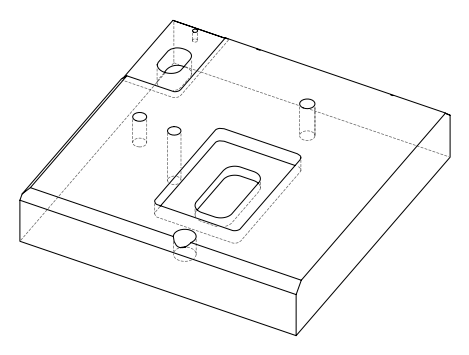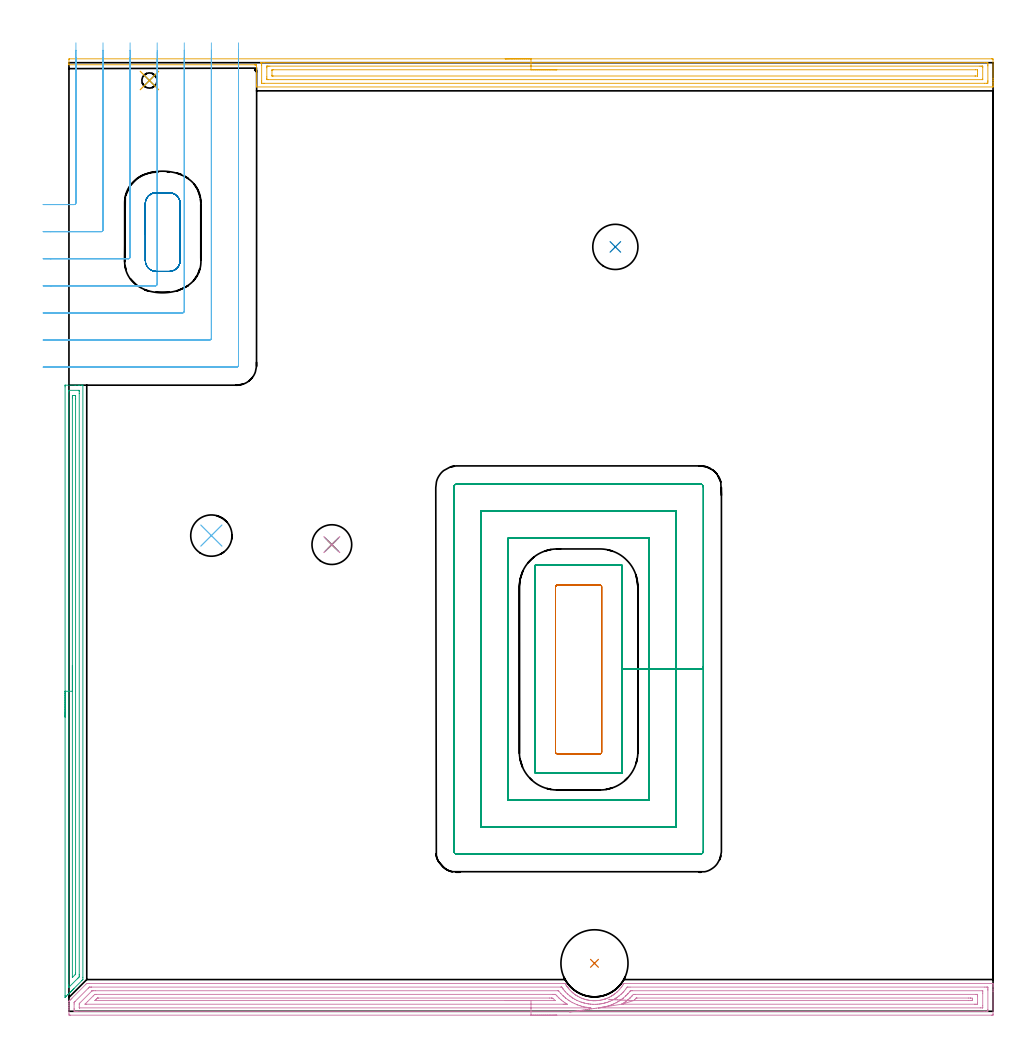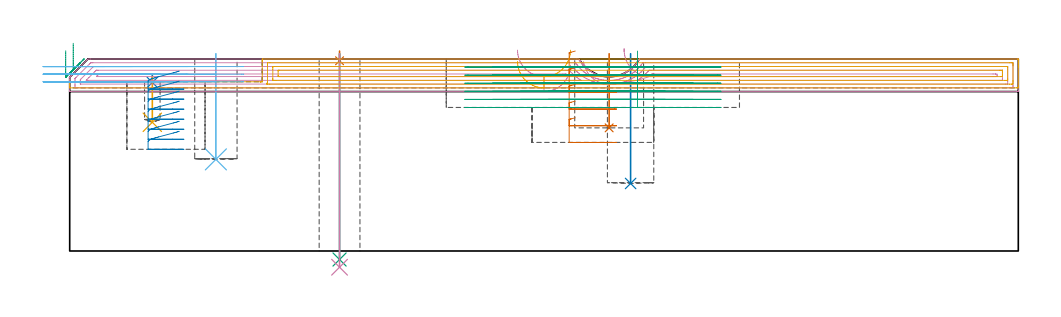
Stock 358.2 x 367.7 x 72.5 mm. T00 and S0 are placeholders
(PLAN: 15 operations, 11 tool changes, 59.8 min)
(1 SPOT_DRILL | STEP1HOLE | NXT0321_9005460120000 | 0.03 min | 3 mm3)
(2 SPOT_DRILL_1 | STEP1POCKET | NXT0321_9005460120000 | 0.03 min | 844 mm3)
(3 DRILL_THROUGH_HOLE_INTO_CENTER | STEP1HOLE | NXT0301_065 | 0.31 min | 5006 mm3)
(4 DRILL_TO_ENLARGE_THROUGH_HOLE | STEP1HOLE | UGT0301_284 | 0.32 min | 8468 mm3)
(5 DRILL_BLIND_HOLE_INTO_CENTER | STEP1POCKET | NXT0301_030 | 0.07 min | 407 mm3)
(6 INDEXABLE_INSERT_DRILL_BLIND_HOLE_FROM_SOLID | STEP1POCKET_1 | NXT0302_003 | 0.16 min | 7570 mm3)
(7 INDEXABLE_INSERT_DRILL_BLIND_HOLE_FROM_SOLID_1 | STEP1POCKET_2 | UGT0302_005 | 0.11 min | 13791 mm3)
(8 INDEXABLE_INSERT_DRILL_BLIND_HOLE_FROM_SOLID_2 | STEP1POCKET_3 | NXT0302_006 | 0.2 min | 11238 mm3)
(9 AREA_MILL | FG_CHAMFER_SURFACE | UGT0205_001 | 5.8 min | 5852 mm3)
(10 AREA_MILL_1 | FG_CHAMFER_SURFACE_1 | UGT0205_001 | 14.33 min | 26595 mm3)
(11 AREA_MILL_2 | FG_CHAMFER_SURFACE_2 | UGT0205_001 | 9.98 min | 20840 mm3)
(12 MILL_CORNER_NOTCH_RECTANGULAR | CORNER_NOTCH_RECTANGULAR | UGT0201_132 | Follow Part, ap 3.5, ae 75% | 6.2 min | 73397 mm3)
(13 MILL_RECTANGULAR_POCKET | POCKET_RECTANGULAR_STRAIGHT | UGT0201_006 | Follow Part, ap 7, ae 75% | 2.4 min | 129235 mm3)
(14 MILL_RECTANGULAR_POCKET_1 | POCKET_RECTANGULAR_STRAIGHT_1 | UGT0201_008 | Follow Part, ap 4, ae 75% | 1.9 min | 31726 mm3)
(15 MILL_RECTANGULAR_POCKET_2 | POCKET_RECTANGULAR_STRAIGHT_2 | UGT0201_132 | Follow Part, ap 3.5, ae 75% | 17.96 min | 242974 mm3)
(TOOL NXT0321_9005460120000 | NC Spot Drill, 142deg, 12mm, Carbide, Uncoated | D12 PA142 FL30 Z2)
(TOOL NXT0301_065 | Carbide Drill 9.4mm [860.1-0940-075A1-MM 2214] | D9.4 PA140 FL98 Z2)
(TOOL UGT0301_284 | Twist Drill 15.4 mm | D15.4 PA118 FL120 Z2)
(TOOL NXT0301_030 | Carbide Drill 5.9mm [860.1-0590-018A1-MM 2214] | D5.9 PA140 FL28 Z2)
(TOOL NXT0302_003 | Index. Insert Drill 16mm [880-D1600L20-05] | D16 PA176 FL80 Z2)
(TOOL UGT0302_005 | Indexable Insert Drill 26mm | D26 PA180 FL50 Z2)
(TOOL NXT0302_006 | Index. Insert Drill 17.5mm [880-D1750L25-05] | D17.5 PA176 FL88 Z2)
(TOOL UGT0205_001 | Chamfer Mill 20 x 3 x 45 deg. | D20 FL50 Z2)
(TOOL UGT0201_132 | Carbide End Mill 14.0 | D14 FL30 Z4)
(TOOL UGT0201_006 | End Mill 28 mm | D28 FL25 Z2)
(TOOL UGT0201_008 | End Mill 16 mm | D16 FL32 Z4)
(OP 1 SPOT_DRILL)
G17 G21 G94 G90
T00 M6
G54
G17 G0 G90 X101.9 Y180.9 S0 M3
G43 Z82.5 H0
G94 G81 G98 Z71.837 F250. R75.5
G80
M5
M2
(OP 2 SPOT_DRILL_1)
G17 G21 G94 G90
T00 M6
G54
G17 G0 G90 X31.2 Y360.8 S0 M3
G43 Z82.5 H0
G94 G81 G98 Z63.646 F250. R66.9
G80
M5
M2
(OP 3 DRILL_THROUGH_HOLE_INTO_CENTER)
G17 G21 G94 G90
T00 M6
G54
G17 G0 G90 X101.9 Y180.9 S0 M3
G43 Z82.5 H1
G94 G73 G98 Z-3.211 F250. Q8.412 R74.5
G80
M5
M2
(OP 4 DRILL_TO_ENLARGE_THROUGH_HOLE)
G17 G21 G94 G90
T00 M6
G54
G17 G0 G90 X101.9 Y180.9 S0 M3
G43 Z82.5 H0
G94 G73 G98 Z-6.127 F250. Q13.104 R74.5
G80
M5
M2
(OP 5 DRILL_BLIND_HOLE_INTO_CENTER)
G17 G21 G94 G90
T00 M6
G54
G17 G0 G90 X31.2 Y360.8 S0 M3
G43 Z82.5 H1
G94 G81 G98 Z48.6 F250. R65.9
G80
M5
M2
(OP 6 INDEXABLE_INSERT_DRILL_BLIND_HOLE_FROM_SOLID)
G17 G21 G94 G90
T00 M6
G54
G17 G0 G90 X55.2 Y184.4 S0 M3
G43 Z82.5 H1
G94 G81 G98 Z34.6 F250. R74.5
G80
M5
M2
(OP 7 INDEXABLE_INSERT_DRILL_BLIND_HOLE_FROM_SOLID_1)
G17 G21 G94 G90
T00 M6
G54
G17 G0 G90 X203.7 Y18.6 S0 M3
G43 Z82.5 H0
G94 G81 G98 Z46.5 F250. R74.5
G80
M5
M2
(OP 8 INDEXABLE_INSERT_DRILL_BLIND_HOLE_FROM_SOLID_2)
G17 G21 G94 G90
T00 M6
G54
G17 G0 G90 X211.8 Y296.3 S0 M3
G43 Z82.5 H1
G94 G81 G98 Z25.5 F250. R74.5
G80
M5
M2
(OP 9 AREA_MILL)
G17 G21 G94 G90
T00 M6
G54
G17 G0 G90 X-1.5 Y114.05 S1061 M3
G43 Z82.5 H0
Z75.6
G94 G1 Y114.088 Z74.728 F250.
Y114.202 Z73.864
Y114.391 Z73.012
Y114.653 Z72.18
Y114.987 Z71.374
Y115.39 Z70.6
Y115.859 Z69.864
Y116.39 Z69.172
Y116.979 Z68.529
Y117.622 Z67.94
Y118.314 Z67.409
Y119.05 Z66.94
Y119.824 Z66.537
Y120.63 Z66.203
Y121.462 Z65.941
Y122.314 Z65.752
Y123.178 Z65.638
Y124.05 Z65.6
Y242.071
X-1.499 Y242.689 Z65.599
X-1.497 Y242.698 Z65.6
X-1.483 Y242.7 Z65.614
X2.388 Z69.483
X3.786 Z70.882
X4.141 Z71.236
X4.853 Z71.953
X5.09 Z72.189
X5.247 Y242.697 Z72.34
X5.398 Y242.69 Z72.489
X5.4 Y242.519 Z72.5
Y13.181
X5.393 Y12.3 Z72.493
X5.384 Y12.287 Z72.484
X5.018 Y11.917 Z72.116
X1.95 Y8.848 Z69.046
X1.812 Y8.711 Z68.91
X1.653 Y8.552 Z68.75
X1.512 Y8.41 Z68.607
X1.365 Y8.264 Z68.463
X1.223 Y8.122 Z68.321
X1.073 Y7.971 Z68.169
X0.918 Y7.817 Z68.016
X0.793 Y7.692 Z67.891
X0.635 Y7.533 Z67.73
X0.471 Y7.37 Z67.569
X0.364 Y7.263 Z67.461
X-0.241 Y6.658 Z66.857
X-0.423 Y6.476 Z66.674
X-1.02 Y5.88 Z66.08
X-1.492 Y5.408 Z65.607
X-1.495 Y5.42 Z65.605
X-1.498 Y5.582 Z65.602
X-1.5 Y6.086 Z65.6
Y124.05
X-0.086 Z67.014
X-0.085 Y240.124 Z67.015
X-0.084 Y240.283 Z67.016
X-0.08 Y240.65 Z67.02
X-0.079 Y240.687 Z67.021
X-0.018 Y240.692 Z67.082
X0.091 Y240.697 Z67.191
X0.227 Y240.699 Z67.327
X3.734 Z70.834
X3.919 Y240.694 Z71.019
X3.953 Y240.69 Z71.053
X3.979 Y240.684 Z71.079
X3.98 Y240.642 Z71.08
X3.984 Y240.443 Z71.084
X3.985 Y240.283 Z71.085
X3.986 Y239.548 Z71.086
X3.985 Y14.235 Z71.085
Y14.076
X3.98 Y13.346 Z71.08
X3.826 Y13.181 Z70.926
X3.545 Y12.896 Z70.645
X3.265 Y12.614 Z70.365
X0.255 Y9.605 Z67.355
X0.09 Y9.442 Z67.19
X0.002 Y9.357 Z67.102
X-0.072 Y9.29 Z67.028
X-0.08 Y9.44 Z67.02
X-0.083 Y9.605 Z67.017
X-0.085 Y10.073 Z67.015
X-0.086 Y10.341 Z67.014
Y124.05
X1.328 Z68.428
X1.329 Y237.787 Z68.429
X1.334 Y238.495 Z68.434
X1.336 Y238.675 Z68.436
X1.512 Y238.69 Z68.612
X2.192 Y238.695 Z69.292
X2.388 Y238.69 Z69.488
X2.565 Y238.673 Z69.665
X2.568 Y238.495 Z69.668
X2.57 Y238.31 Z69.67
X2.571 Y237.601 Z69.671
X2.572 Y237.414 Z69.672
X2.571 Y14.783 Z69.671
X2.57 Y14.596 Z69.67
X2.567 Y14.471 Z69.667
X2.564 Y14.377 Z69.664
X2.538 Y14.348 Z69.638
X2.388 Y14.189 Z69.488
X1.447 Y13.247 Z68.547
X1.38 Y13.181 Z68.48
X1.357 Y13.166 Z68.457
X1.335 Y13.154 Z68.435
X1.332 Y13.181 Z68.432
X1.33 Y13.215 Z68.43
X1.329 Y13.368 Z68.429
X1.328 Y124.05 Z68.428
Y124.922 Z68.467
Y125.787 Z68.58
Y126.638 Z68.769
Y127.47 Z69.032
Y128.276 Z69.365
Y129.05 Z69.768
Y129.786 Z70.237
Y130.478 Z70.768
Y131.121 Z71.357
Y131.71 Z72.001
Y132.242 Z72.693
Y132.71 Z73.428
Y133.113 Z74.202
Y133.447 Z75.008
Y133.709 Z75.84
Y133.898 Z76.692
Y134.012 Z77.557
Y134.05 Z78.428
G0 Z82.5
M5
M2
(OP 10 AREA_MILL_1)
G17 G21 G94 G90
T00 M6
G54
G17 G0 G90 X189.1 Y-1.5 S1061 M3
G43 Z82.5 H0
Z70.2
G94 G1 X189.062 Z69.328 F250.
X188.948 Z68.464
X188.759 Z67.612
X188.497 Z66.78
X188.163 Z65.974
X187.76 Z65.2
X187.291 Z64.464
X186.76 Z63.772
X186.171 Z63.129
X185.528 Z62.54
X184.836 Z62.008
X184.1 Z61.54
X183.326 Z61.137
X182.52 Z60.803
X181.688 Z60.541
X180.836 Z60.352
X179.972 Z60.238
X179.1 Z60.2
X0.606
X0.174 Y-1.495 Z60.202
X0.01 Y-1.491 Z60.205
X0. Y-1.07 Z60.626
Y0.69 Z62.384
Y1.256 Z62.953
Y1.57 Z63.266
Y2.136 Z63.832
Y2.45 Z64.145
Y3.079 Z64.778
Y3.833 Z65.532
Y3.896 Z65.593
X0.003 Y3.901 Z65.598
X0.006 Y3.907 Z65.604
X0.159 Y4.061 Z65.758
X0.308 Y4.21 Z65.905
X0.454 Y4.355 Z66.053
X0.606 Y4.507 Z66.205
X0.748 Y4.65 Z66.346
X0.888 Y4.789 Z66.487
X1.052 Y4.953 Z66.651
X1.188 Y5.09 Z66.786
X6.469 Y10.37 Z72.069
X6.853 Y10.751 Z72.45
X6.899 Y10.793 Z72.493
X7.745 Y10.8 Z72.5
X191.595
X192.322 Y10.796 Z72.49
X192.447 Y10.598 Z72.298
X192.487 Y10.53 Z72.23
X192.491 Y10.523 Z72.222
X192.586 Y10.37 Z72.065
X192.666 Y10.237 Z71.936
X192.757 Y10.088 Z71.787
X192.785 Y10.045 Z71.744
X192.856 Y9.936 Z71.632
X192.86 Y9.93 Z71.626
X192.934 Y9.819 Z71.519
X192.958 Y9.783 Z71.482
X193.082 Y9.613 Z71.312
X193.173 Y9.49 Z71.185
X193.276 Y9.346 Z71.045
X193.373 Y9.213 Z70.912
X193.38 Y9.205 Z70.904
X193.502 Y9.05 Z70.745
X193.608 Y8.913 Z70.612
X193.677 Y8.83 Z70.53
X193.853 Y8.618 Z70.317
X194.101 Y8.338 Z70.037
X194.419 Y8.003 Z69.703
X194.747 Y7.677 Z69.377
X194.981 Y7.463 Z69.162
X195.307 Y7.179 Z68.879
X195.448 Y7.063 Z68.763
X195.641 Y6.905 Z68.604
X196.057 Y6.589 Z68.287
X196.103 Y6.557 Z68.255
X196.294 Y6.42 Z68.119
X196.478 Y6.296 Z67.995
X196.535 Y6.258 Z67.957
X196.998 Y5.97 Z67.669
X197.244 Y5.825 Z67.525
X197.434 Y5.713 Z67.412
X197.876 Y5.486 Z67.185
X198.323 Y5.271 Z66.97
X198.768 Y5.079 Z66.779
X199.181 Y4.916 Z66.615
X199.217 Y4.902 Z66.6
X199.278 Y4.879 Z66.578
X199.39 Y4.838 Z66.537
X199.749 Y4.721 Z66.418
X200.073 Y4.623 Z66.32
X200.111 Y4.612 Z66.309
X200.513 Y4.503 Z66.203
X200.557 Y4.491 Z66.191
X200.743 Y4.448 Z66.148
X201.005 Y4.387 Z66.087
X201.412 Y4.31 Z66.005
X201.452 Y4.302 Z65.998
X201.899 Y4.232 Z65.927
X202.066 Y4.21 Z65.909
X202.096 Y4.206 Z65.906
X202.346 Y4.178 Z65.873
X202.793 Y4.14 Z65.837
X202.934 Y4.132 Z65.829
X203.025 Y4.128 Z65.822
X203.092 Y4.126 Z65.816
X203.315 Y4.115 Z65.802
X203.316 Y4.114
X203.317 Y4.113
X203.464 Y4.104 Z65.801
X203.686 Y4.103 Z65.8
X204.008 Y4.111 Z65.802
X204.207 Y4.119 Z65.813
X204.267 Y4.122 Z65.818
X204.582 Y4.137 Z65.835
X204.982 Y4.171 Z65.866
X205.029 Y4.175 Z65.871
X205.476 Y4.226 Z65.926
X205.923 Y4.296 Z65.996
X205.94 Y4.3 Z65.999
X206.37 Y4.383 Z66.081
X206.767 Y4.475 Z66.171
X206.818 Y4.487 Z66.184
X207.264 Y4.61 Z66.302
X207.394 Y4.65 Z66.343
X207.659 Y4.732 Z66.425
X207.878 Y4.797 Z66.496
X207.886 Y4.799 Z66.499
X208.01 Y4.839 Z66.536
X208.105 Y4.875 Z66.57
X208.158 Y4.894 Z66.589
X208.607 Y5.07 Z66.767
X209.052 Y5.259 Z66.959
X209.501 Y5.476 Z67.172
X209.871 Y5.664 Z67.364
X209.966 Y5.713 Z67.412
X210.336 Y5.931 Z67.63
X210.406 Y5.972 Z67.67
X210.84 Y6.244 Z67.942
X210.946 Y6.317 Z68.015
X211.34 Y6.588 Z68.287
X211.642 Y6.818 Z68.517
X211.734 Y6.887 Z68.587
X212.211 Y7.29 Z68.987
X212.339 Y7.397 Z69.095
X212.418 Y7.463 Z69.161
X212.568 Y7.599 Z69.297
X212.629 Y7.655 Z69.351
X212.969 Y7.992 Z69.69
X213.299 Y8.339 Z70.036
X213.523 Y8.59 Z70.289
X214.022 Y9.212 Z70.912
X214.417 Y9.747 Z71.447
X214.64 Y10.088 Z71.787
X214.837 Y10.407 Z72.107
X214.903 Y10.514 Z72.213
X215.004 Y10.686 Z72.382
X215.011 Y10.699 Z72.394
X215.073 Y10.788 Z72.48
X215.138 Y10.793 Z72.488
X215.202 Y10.797 Z72.495
X215.237 Y10.796 Z72.496
X358.04 Y10.8 Z72.5
X358.19 Y10.794 Z72.493
X358.2 Y10.492 Z72.192
Y10.119 Z71.818
Y9.49 Z71.184
Y8.295 Z69.992
Y7.73 Z69.424
Y-1.07 Z60.628
X358.197 Y-1.355 Z60.342
X358.19 Y-1.492 Z60.205
X358.051 Y-1.499 Z60.199
X357.594 Y-1.5 Z60.2
X179.1
Y-0.086 Z61.614
X3.178
X2.391 Y-0.085 Z61.615
X2.283 Y-0.084 Z61.616
X2.037 Y-0.079 Z61.621
X2.01 Y0.002 Z61.702
X2.004 Y0.192 Z61.892
X2.001 Y0.69 Z62.39
X2. Y1.075 Z62.775
X2.001 Y2.834 Z64.534
X2.008 Y3.33 Z65.03
X2.01 Y3.425 Z65.125
X2.057 Y3.495 Z65.195
X2.137 Y3.58 Z65.28
X2.391 Y3.84 Z65.54
X7.451 Y8.9 Z70.6
X7.745 Y9.192 Z70.892
X7.899 Y9.338 Z71.038
X7.954 Y9.379 Z71.079
X8.048 Y9.381 Z71.081
X8.244 Y9.384 Z71.084
X8.638 Y9.385 Z71.085
X8.743 Y9.386 Z71.086
X190.702 Y9.385 Z71.085
X190.809
X190.976 Y9.38 Z71.08
X190.993 Y9.379 Z71.079
X191.024 Y9.349 Z71.049
X191.09 Y9.262 Z70.962
X191.146 Y9.185 Z70.885
X191.481 Y8.721 Z70.421
X191.563 Y8.61 Z70.31
X191.595 Y8.568 Z70.268
X191.975 Y8.1 Z69.8
X192.291 Y7.73 Z69.43
X192.487 Y7.512 Z69.212
X193.137 Y6.85 Z68.55
X193.38 Y6.626 Z68.326
X194.151 Y5.97 Z67.67
X194.272 Y5.872 Z67.572
X194.699 Y5.549 Z67.249
X195.164 Y5.23 Z66.93
X195.218 Y5.195 Z66.895
X195.389 Y5.09 Z66.79
X196.057 Y4.692 Z66.392
X196.35 Y4.53 Z66.23
X196.928 Y4.231 Z65.931
X196.949 Y4.221 Z65.921
X196.972 Y4.21 Z65.91
X197.842 Y3.833 Z65.533
X198.477 Y3.584 Z65.284
X198.734 Y3.495 Z65.195
X198.806 Y3.471 Z65.171
X198.86 Y3.454 Z65.154
X199.265 Y3.33 Z65.03
X199.627 Y3.231 Z64.931
X199.764 Y3.195 Z64.895
X200.519 Y3.022 Z64.722
X200.909 Y2.946 Z64.646
X201.412 Y2.865 Z64.565
X201.608 Y2.837 Z64.537
X202.139 Y2.775 Z64.475
X202.304 Y2.76 Z64.46
X202.927 Y2.716 Z64.416
X203.197 Y2.702 Z64.402
X203.377 Y2.696 Z64.396
X204.02 Y2.695 Z64.395
X204.089 Y2.697 Z64.397
X204.697 Y2.731 Z64.431
X204.982 Y2.752 Z64.452
X205.515 Y2.804 Z64.504
X205.874 Y2.847 Z64.547
X206.297 Y2.913 Z64.613
X206.767 Y3. Z64.7
X207.043 Y3.057 Z64.757
X207.659 Y3.203 Z64.903
X207.761 Y3.23 Z64.93
X208.123 Y3.33 Z65.03
X208.493 Y3.444 Z65.144
X208.552 Y3.463 Z65.163
X209.112 Y3.657 Z65.357
X209.444 Y3.788 Z65.488
X209.747 Y3.912 Z65.612
X210.336 Y4.167 Z65.867
X210.366 Y4.181 Z65.881
X210.426 Y4.21 Z65.91
X210.954 Y4.481 Z66.181
X211.229 Y4.625 Z66.325
X211.524 Y4.799 Z66.499
X212.013 Y5.09 Z66.79
X212.096 Y5.141 Z66.841
X212.121 Y5.158 Z66.858
X212.604 Y5.494 Z67.194
X213.014 Y5.788 Z67.488
X213.118 Y5.867 Z67.567
X213.247 Y5.97 Z67.67
X213.906 Y6.523 Z68.223
X214.08 Y6.678 Z68.378
X214.264 Y6.85 Z68.55
X214.531 Y7.113 Z68.813
X214.799 Y7.384 Z69.084
X214.966 Y7.565 Z69.265
X215.111 Y7.73 Z69.43
X215.374 Y8.042 Z69.742
X215.691 Y8.428 Z70.128
X215.771 Y8.531 Z70.231
X215.831 Y8.61 Z70.31
X216.278 Y9.218 Z70.918
X216.394 Y9.375 Z71.075
X216.584 Y9.379 Z71.079
X216.695 Y9.38 Z71.08
X217.476 Y9.382 Z71.082
X355.022 Y9.386 Z71.086
X355.809 Y9.385 Z71.085
X355.917 Y9.384 Z71.084
X356.163 Y9.379 Z71.079
X356.19 Y9.298 Z70.998
X356.196 Y9.108 Z70.808
X356.199 Y8.61 Z70.31
X356.2 Y8.225 Z69.925
X356.199 Y0.69 Z62.39
X356.197 Y0.308 Z62.008
X356.19 Y-0.073 Z61.627
X355.809 Y-0.083 Z61.617
X355.702 Y-0.084 Z61.616
X354.917 Y-0.086 Z61.614
X354.811
X179.1
Y1.328 Z63.028
X4.176 Y1.329 Z63.029
X4.094 Y1.33 Z63.03
X4.03 Y1.333 Z63.033
X4.016 Y1.335 Z63.035
X4.01 Y1.349 Z63.049
X4.006 Y1.397 Z63.097
X4.002 Y1.57 Z63.27
X4. Y2.623 Z64.323
X4.002 Y2.796 Z64.496
X4.006 Y2.912 Z64.612
X4.011 Y3. Z64.7
X4.035 Y3.027 Z64.727
X4.176 Y3.176 Z64.876
X8.729 Y7.73 Z69.43
X8.89 Y7.887 Z69.587
X8.95 Y7.943 Z69.643
X8.975 Y7.964 Z69.664
X9.041 Y7.966 Z69.666
X9.287 Y7.97 Z69.67
X9.53 Y7.971 Z69.671
X10.178
X189.565
X189.687 Y7.969 Z69.669
X189.747 Y7.966 Z69.666
X189.773 Y7.963 Z69.663
X189.81 Y7.924 Z69.624
X190.701 Y6.85 Z68.55
X191.562 Y5.97 Z67.67
X191.595 Y5.938 Z67.638
X191.953 Y5.616 Z67.316
X192.487 Y5.166 Z66.866
X192.583 Y5.09 Z66.79
X193.38 Y4.492 Z66.192
X193.79 Y4.21 Z65.91
X194.272 Y3.911 Z65.611
X195.043 Y3.449 Z65.149
X195.164 Y3.385 Z65.085
X195.273 Y3.33 Z65.03
X196.057 Y2.955 Z64.655
X196.758 Y2.639 Z64.339
X196.949 Y2.562 Z64.262
X197.237 Y2.45 Z64.15
X197.842 Y2.235 Z63.935
X198.168 Y2.129 Z63.829
X198.734 Y1.964 Z63.664
X199.404 Y1.79 Z63.49
X199.627 Y1.74 Z63.44
X200.409 Y1.57 Z63.27
X200.519 Y1.551 Z63.251
X200.542 Y1.547 Z63.247
X200.927 Y1.492 Z63.192
X201.412 Y1.424 Z63.124
X201.583 Y1.402 Z63.102
X201.697 Y1.39 Z63.09
X202.304 Y1.33 Z63.03
X201.657 Y1.329 Z63.029
X201.471 Y1.328 Z63.028
X179.1
Y2.743 Z64.443
X6.853
X6.554 Y2.745 Z64.445
X6.346 Y2.749 Z64.449
X6.213 Y2.752 Z64.452
X6.304 Y2.85 Z64.55
X6.374 Y2.922 Z64.622
X7.259 Y3.81 Z65.51
X9.418 Y5.97 Z67.67
X9.53 Y6.082 Z67.782
X9.921 Y6.465 Z68.165
X9.996 Y6.536 Z68.236
X10.018 Y6.55 Z68.25
X10.051 Y6.553 Z68.253
X10.125 Y6.555 Z68.255
X10.423 Y6.557 Z68.257
X10.72
X187.429
X188.025 Y6.556 Z68.256
X188.324 Y6.554 Z68.254
X188.614 Y6.55 Z68.25
X188.917 Y6.209 Z67.909
X189.142 Y5.97 Z67.67
X189.81 Y5.28 Z66.98
X190.005 Y5.09 Z66.79
X190.702 Y4.478 Z66.178
X191.02 Y4.21 Z65.91
X191.595 Y3.771 Z65.471
X192.2 Y3.33 Z65.03
X192.487 Y3.137 Z64.837
X193.037 Y2.788 Z64.488
X193.056 Y2.769 Z64.469
X193.076 Y2.75 Z64.45
X193.017 Y2.749 Z64.449
X192.487 Y2.744 Z64.444
X192.19 Y2.743 Z64.443
X191.595
X179.1
Y4.157 Z65.857
X10.369 Y4.158 Z65.858
X10.261 Y4.16 Z65.86
X10.075 Y4.165 Z65.865
X10.115 Y4.21 Z65.91
X10.265 Y4.365 Z66.065
X10.423 Y4.525 Z66.225
X10.708 Y4.809 Z66.509
X10.991 Y5.09 Z66.79
X11.029 Y5.123 Z66.823
X11.044 Y5.134 Z66.834
X11.1 Y5.138 Z66.838
X11.208 Y5.142 Z66.842
X11.262 Y5.143 Z66.843
X11.315
X186.24
X187.082 Y5.139 Z66.839
X187.132 Y5.136 Z66.836
X187.546 Y5.09 Z66.79
X188.456 Y4.183 Z65.883
X188.469 Y4.167 Z65.867
X188.47 Y4.166 Z65.866
X188.455 Y4.164 Z65.864
X188.24 Y4.158 Z65.858
X188.133 Y4.157 Z65.857
X188.079
X179.1
X178.228 Z65.895
X177.363 Z66.009
X176.512 Z66.198
X175.68 Z66.46
X174.874 Z66.794
X174.1 Z67.197
X173.364 Z67.665
X172.672 Z68.196
X172.029 Z68.786
X171.44 Z69.429
X170.908 Z70.121
X170.44 Z70.857
X170.037 Z71.631
X169.703 Z72.437
X169.441 Z73.269
X169.252 Z74.12
X169.138 Z74.985
X169.1 Z75.857
G0 X194.016 Y-0.297 Z71.506
G1 X194.177 Y-0.274 Z70.649
X194.41 Y-0.24 Z69.809
X194.715 Y-0.195 Z68.993
X195.089 Y-0.141 Z68.207
X195.53 Y-0.077 Z67.457
X196.034 Y-0.003 Z66.748
X196.597 Y0.079 Z66.087
X197.214 Y0.169 Z65.478
X197.882 Y0.266 Z64.925
X198.596 Y0.37 Z64.433
X199.348 Y0.479 Z64.006
X200.135 Y0.594 Z63.647
X200.95 Y0.712 Z63.359
X201.786 Y0.834 Z63.143
X202.638 Y0.958 Z63.002
X203.499 Y1.083 Z62.937
X204.362 Y1.209 Z62.947
X205.221 Y1.334 Z63.034
X205.246 Y1.337 Z63.037
X205.874 Y1.409 Z63.109
X206.019 Y1.427 Z63.127
X206.449 Y1.487 Z63.187
X206.767 Y1.533 Z63.233
X206.799 Y1.538 Z63.238
X206.977 Y1.57 Z63.27
X207.544 Y1.684 Z63.384
X207.659 Y1.71 Z63.41
X208.261 Y1.857 Z63.557
X208.552 Y1.934 Z63.634
X208.957 Y2.05 Z63.75
X209.444 Y2.202 Z63.902
X209.633 Y2.264 Z63.964
X210.173 Y2.45 Z64.15
X210.291 Y2.495 Z64.195
X210.336 Y2.514 Z64.214
X210.914 Y2.76 Z64.46
X211.229 Y2.899 Z64.599
X211.527 Y3.036 Z64.736
X212.121 Y3.324 Z65.024
X212.133 Y3.33 Z65.03
X212.693 Y3.647 Z65.347
X213.014 Y3.836 Z65.536
X213.247 Y3.98 Z65.68
X213.608 Y4.21 Z65.91
X213.786 Y4.329 Z66.029
X213.906 Y4.412 Z66.112
X214.301 Y4.701 Z66.401
X214.799 Y5.07 Z66.77
X214.81 Y5.079 Z66.779
X215.691 Y5.834 Z67.534
X215.763 Y5.9 Z67.6
X215.836 Y5.97 Z67.67
X216.207 Y6.342 Z68.042
X216.584 Y6.725 Z68.425
X216.644 Y6.79 Z68.49
X216.697 Y6.85 Z68.55
X217.261 Y7.518 Z69.218
X217.568 Y7.9 Z69.6
X217.609 Y7.946 Z69.646
X217.624 Y7.961 Z69.661
X217.64 Y7.962 Z69.662
X217.802 Y7.965 Z69.665
X218.128 Y7.967 Z69.667
X218.369
X354.024 Y7.971 Z69.671
X354.106 Y7.97 Z69.67
X354.17 Y7.967 Z69.667
X354.184 Y7.965 Z69.665
X354.19 Y7.951 Z69.651
X354.194 Y7.903 Z69.603
X354.198 Y7.73 Z69.43
X354.2 Y7.557 Z69.257
Y6.85 Z68.55
Y2.277 Z63.977
X354.198 Y1.57 Z63.27
X354.196 Y1.401 Z63.101
X354.191 Y1.345 Z63.045
X354.145 Y1.335 Z63.035
X354.024 Y1.334 Z63.034
X353.376 Y1.329 Z63.029
X205.874 Y1.328 Z63.028
X205.225 Y1.33 Z63.03
X205.221 Y1.334 Z63.034
X214.327 Y2.756 Z64.456
X214.385 Y2.796 Z64.496
X214.422 Y2.821 Z64.521
X214.524 Y2.886 Z64.586
X214.799 Y3.062 Z64.762
X214.962 Y3.169 Z64.869
X215.2 Y3.33 Z65.03
X215.487 Y3.531 Z65.231
X215.691 Y3.679 Z65.379
X215.996 Y3.91 Z65.61
X216.383 Y4.21 Z65.91
X216.493 Y4.299 Z65.999
X216.584 Y4.375 Z66.075
X216.97 Y4.71 Z66.41
X217.405 Y5.09 Z66.79
X217.442 Y5.124 Z66.824
X217.476 Y5.157 Z66.857
X217.883 Y5.569 Z67.269
X218.276 Y5.97 Z67.67
X218.32 Y6.017 Z67.717
X218.369 Y6.071 Z67.771
X218.731 Y6.492 Z68.192
X218.767 Y6.53 Z68.23
X218.786 Y6.546 Z68.246
X218.818 Y6.548 Z68.248
X218.965 Y6.551 Z68.251
X219.261 Y6.553 Z68.253
X219.562
X351.644 Y6.557 Z68.257
X352.075 Y6.554 Z68.254
X352.172 Y6.552 Z68.252
X352.186 Y6.551 Z68.251
X352.19 Y6.537 Z68.237
X352.195 Y6.49 Z68.19
X352.198 Y6.394 Z68.094
X352.2 Y6.009 Z67.709
Y3.369 Z65.069
Y3.33 Z65.03
X352.196 Y2.91 Z64.61
X352.193 Y2.805 Z64.505
X352.19 Y2.758 Z64.458
X352.14 Y2.75 Z64.45
X351.939 Y2.747 Z64.447
X351.347 Y2.743 Z64.443
X351.05
X214.799 Y2.744 Z64.444
X214.499 Y2.746 Z64.446
X214.397 Y2.75 Z64.45
X214.327 Y2.756 Z64.456
X218.937 Y4.168 Z65.868
X218.978 Y4.21 Z65.91
X219.119 Y4.35 Z66.05
X219.261 Y4.492 Z66.192
X219.561 Y4.795 Z66.495
X219.853 Y5.09 Z66.79
X219.887 Y5.12 Z66.82
X219.901 Y5.131 Z66.831
X219.955 Y5.134 Z66.834
X220.054 Y5.138 Z66.838
X220.104 Y5.139 Z66.839
X220.154
X348.67 Y5.143 Z66.843
X349.511 Y5.14 Z66.84
X349.562 Y5.138 Z66.838
X350.19 Y5.09 Z66.79
X350.195 Y4.466 Z66.166
X350.19 Y4.21 Z65.91
X349.611 Y4.162 Z65.862
X349.562 Y4.16 Z65.86
X348.723 Y4.157 Z65.857
X348.67
X219.261
X219.207 Y4.158 Z65.858
X219.1 Y4.161 Z65.861
X218.937 Y4.168 Z65.868
X218.069 Y4.205 Z65.943
X217.21 Y4.241 Z66.093
X216.368 Y4.276 Z66.318
X215.549 Y4.311 Z66.615
X214.758 Y4.344 Z66.982
X214.002 Y4.376 Z67.417
X213.288 Y4.406 Z67.916
X212.619 Y4.434 Z68.476
X212.002 Y4.46 Z69.092
X211.441 Y4.484 Z69.759
X210.939 Y4.505 Z70.473
X210.502 Y4.524 Z71.228
X210.133 Y4.539 Z72.018
X209.833 Y4.552 Z72.837
X209.607 Y4.561 Z73.68
X209.454 Y4.568 Z74.539
X209.376 Y4.571 Z75.407
X209.375 Z76.28
G0 Z82.5
M5
M2
(OP 11 AREA_MILL_2)
G17 G21 G94 G90
T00 M6
G54
G17 G0 G90 X169.1 Y369.2 S1061 M3
G43 Z82.5 H0
Z71.6
G94 G1 X169.138 Z70.728 F250.
X169.252 Z69.864
X169.441 Z69.012
X169.703 Z68.18
X170.037 Z67.374
X170.44 Z66.6
X170.908 Z65.864
X171.44 Z65.172
X172.029 Z64.529
X172.672 Z63.94
X173.364 Z63.409
X174.1 Z62.94
X174.874 Z62.537
X175.68 Z62.203
X176.512 Z61.941
X177.364 Z61.752
X178.228 Z61.638
X179.1 Z61.6
X357.594
X357.929 Y369.196 Z61.602
X358.19 Y369.191 Z61.606
X358.2 Y368.926 Z61.871
Y361.527 Z69.267
Y360.956 Z69.841
Y360.638 Z70.158
Y360.066 Z70.73
Y359.749 Z71.046
Y359.113 Z71.686
Y358.7 Z72.1
X358.193 Y358.339 Z72.452
X358.19 Y358.303 Z72.488
X358.04 Y358.3 Z72.5
X72.896
X72.71 Y358.303 Z72.489
X72.702 Y358.543 Z72.25
X72.7 Y358.791 Z72.008
Y358.914 Z71.886
Y359.304 Z71.49
Y366.899 Z63.899
X72.468 Y366.898
X72.364 Y366.899
X72.194 Y366.896 Z63.895
X72.185 Y366.895 Z63.893
X72.182 Y366.897 Z63.896
X72.179 Y366.9 Z63.9
X72.149 Y366.895 Z63.894
X72.147 Z63.893
X72.145 Y366.896
X72.105 Y366.9 Z63.9
X0.159
X0.01 Y366.902 Z63.889
X0.004 Y367.042 Z63.751
X0. Y367.509 Z63.291
Y368.958 Z61.839
X0.002 Y369.191 Z61.605
X0.159 Y369.2 Z61.6
X179.1
Y367.786 Z63.014
X354.882
X355.777 Y367.784 Z63.016
X355.809 Y367.782 Z63.018
X356.19 Y367.751 Z63.049
X356.197 Y367.365 Z63.435
X356.199 Y366.862 Z63.938
X356.2 Y366.473 Z64.327
X356.199 Y360.638 Z70.162
X356.198 Y360.251 Z70.549
X356.19 Y359.749 Z71.051
X355.841 Y359.718 Z71.082
X355.809 Y359.716 Z71.084
X354.951 Y359.714 Z71.086
X75.608
X74.714 Y359.716 Z71.084
X74.712 Y359.718 Z71.082
X74.703 Y359.727 Z71.073
X74.701 Y359.749 Z71.051
X74.7 Y360.619 Z70.181
X74.699 Y366.844 Z63.956
X74.698 Y366.862 Z63.938
X74.681 Y367.088 Z63.712
X74.607 Y367.302 Z63.498
X74.557 Y367.406 Z63.394
X74.468 Y367.545 Z63.255
X74.309 Y367.751 Z63.049
X74.65 Y367.782 Z63.018
X74.681 Y367.784 Z63.016
X75.539 Y367.786 Z63.014
X179.1
Y366.372 Z64.428
X353.132 Y366.371 Z64.429
X353.626 Y366.37 Z64.43
X354.024 Y366.367 Z64.433
X354.155 Y366.364 Z64.436
X354.19 Y366.353 Z64.447
X354.194 Y366.264 Z64.536
X354.198 Y366.148 Z64.652
X354.199 Y365.973 Z64.827
X354.2 Y365.798 Z65.002
X354.199 Y361.353 Z69.447
X354.192 Y361.178 Z69.622
X354.19 Y361.135 Z69.666
X354.173 Y361.133 Z69.667
X354.124 Y361.13 Z69.67
X354.024 Y361.129 Z69.671
X77.358
X76.864 Y361.131 Z69.669
X76.738 Y361.133 Z69.667
X76.717 Y361.135 Z69.665
X76.71 Y361.178 Z69.622
X76.703 Y361.291 Z69.509
X76.701 Y361.527 Z69.273
X76.7 Y362.183 Z68.617
Y365.74 Z65.06
X76.701 Y365.973 Z64.827
X76.703 Y366.301 Z64.499
X76.706 Y366.341 Z64.459
X76.709 Y366.358 Z64.442
X76.721 Y366.365 Z64.435
X76.825 Y366.368 Z64.432
X76.959 Y366.37 Z64.43
X77.358 Y366.371 Z64.429
X77.851 Y366.372 Z64.428
X179.1
Y364.957 Z65.843
X351.474
X352.135 Y364.955 Z65.845
X352.172 Y364.953 Z65.847
X352.187 Y364.951 Z65.849
X352.19 Y364.935 Z65.865
X352.195 Y364.835 Z65.965
X352.199 Y364.635 Z66.165
X352.2 Y364.234 Z66.566
Y363.305 Z67.495
X352.198 Y362.881 Z67.919
X352.194 Y362.668 Z68.132
X352.19 Y362.563 Z68.237
X352.184 Y362.549 Z68.251
X352.163 Y362.547 Z68.253
X352.111 Y362.545 Z68.255
X351.347 Y362.543 Z68.257
X351.22
X79.143
X79.015 Y362.544 Z68.256
X78.769 Y362.548 Z68.252
X78.716 Y362.55 Z68.25
X78.709 Y362.584 Z68.216
X78.706 Y362.626 Z68.174
X78.701 Y362.857 Z67.943
Y364.635 Z66.165
X78.705 Y364.783 Z66.017
X78.71 Y364.9 Z65.9
X78.721 Y364.951 Z65.849
X79.27 Y364.957 Z65.843
X179.1
X179.972 Z65.881
X180.836 Z65.995
X181.688 Z66.183
X182.52 Z66.446
X183.326 Z66.78
X184.1 Z67.182
X184.836 Z67.651
X185.528 Z68.182
X186.171 Z68.772
X186.76 Z69.415
X187.292 Z70.107
X187.76 Z70.843
X188.163 Z71.617
X188.497 Z72.422
X188.759 Z73.255
X188.948 Z74.106
X189.062 Z74.971
X189.1 Z75.843
G0 Z82.5
M5
M2
(OP 12 MILL_CORNER_NOTCH_RECTANGULAR)
G17 G21 G94 G90
T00 M6
G54
G17 G0 G90 X-10. Y312.7 S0 M3
G43 Z82.5 H0
Z69.633
G94 G1 X-7. F250.
X2.005 F500.
G3 X2.7 Y313.395 R0.7
G1 Y366.667
Y369.667 F250.
G0 Z82.5
X-10. Y302.2
Z69.633
G1 X-7.
X12.505 F500.
G3 X13.2 Y302.895 R0.7
G1 Y366.667
Y369.667 F250.
G0 Z82.5
X-10. Y291.7
Z69.633
G1 X-7.
X23.005 F500.
G3 X23.7 Y292.395 R0.7
G1 Y366.667
Y369.667 F250.
G0 Z82.5
X-10. Y281.2
Z69.633
G1 X-7.
X33.505 F500.
G3 X34.2 Y281.895 R0.7
G1 Y366.023
Y369.023 F250.
G0 Z82.5
X-10. Y270.7
Z69.633
G1 X-7.
X44.004 F500.
G3 X44.7 Y271.396 R0.7
G1 Y366.666
Y369.666 F250.
G0 Z82.5
X-10. Y260.2
Z69.633
G1 X-7.
X54.504 F500.
G3 X55.2 Y260.896 R0.7
G1 Y366.666
Y369.666 F250.
G0 Z82.5
X-10. Y249.7
Z69.633
G1 X-7.
X65.004 F500.
G3 X65.7 Y250.396 R0.7
G1 Y366.666
Y369.666 F250.
G0 Z82.5
X-10. Y312.7
Z66.767
G1 X-7.
X2.005 F500.
G3 X2.7 Y313.395 R0.7
G1 Y369.533
Y372.533 F250.
G0 Z82.5
X-10. Y302.2
Z66.767
G1 X-7.
X12.505 F500.
G3 X13.2 Y302.895 R0.7
G1 Y369.533
Y372.533 F250.
G0 Z82.5
X-10. Y291.7
Z66.767
G1 X-7.
X23.005 F500.
G3 X23.7 Y292.395 R0.7
G1 Y369.533
Y372.533 F250.
G0 Z82.5
X-10. Y281.2
Z66.767
G1 X-7.
X33.505 F500.
G3 X34.2 Y281.895 R0.7
G1 Y368.958
Y371.958 F250.
G0 Z82.5
X-10. Y270.7
Z66.767
G1 X-7.
X44.004 F500.
G3 X44.7 Y271.396 R0.7
G1 Y369.533
Y372.533 F250.
G0 Z82.5
X-10. Y260.2
Z66.767
G1 X-7.
X54.504 F500.
G3 X55.2 Y260.896 R0.7
G1 Y369.533
Y372.533 F250.
G0 Z82.5
X-10. Y249.7
Z66.767
G1 X-7.
X65.004 F500.
G3 X65.7 Y250.396 R0.7
G1 Y369.533
Y372.533 F250.
G0 Z82.5
X-10. Y312.7
Z63.9
G1 X-7.
X2.006 F500.
G3 X2.7 Y313.394 R0.7
G1 Y372.399
Y375.399 F250.
G0 Z82.5
X-10. Y302.2
Z63.9
G1 X-7.
X12.505 F500.
G3 X13.2 Y302.895 R0.7
G1 Y372.399
Y375.399 F250.
G0 Z82.5
X-10. Y291.7
Z63.9
G1 X-7.
X23.005 F500.
G3 X23.7 Y292.395 R0.7
G1 Y372.399
Y375.399 F250.
G0 Z82.5
X-10. Y281.2
Z63.9
G1 X-7.
X33.505 F500.
G3 X34.2 Y281.895 R0.7
G1 Y372.399
Y375.399 F250.
G0 Z82.5
X-10. Y270.7
Z63.9
G1 X-7.
X44.004 F500.
G3 X44.7 Y271.396 R0.7
G1 Y372.399
Y375.399 F250.
G0 Z82.5
X-10. Y260.2
Z63.9
G1 X-7.
X54.504 F500.
G3 X55.2 Y260.896 R0.7
G1 Y372.399
Y375.399 F250.
G0 Z82.5
X-10. Y249.7
Z63.9
G1 X-7.
X65.004 F500.
G3 X65.7 Y250.396 R0.7
G1 Y372.399
Y375.399 F250.
G0 Z82.5
M5
M2
(OP 13 MILL_RECTANGULAR_POCKET)
G17 G21 G94 G90
T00 M6
G54
G17 G0 G90 X190.905 Y165.2 S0 M3
G43 Z82.5 H0
Z75.5
G94 G1 X189.3 Z75.07 F250.
X189.216 Z75.047
X188.992 Y165.134 Z74.985
X188.801 Y164.999 Z74.922
X188.666 Y164.808 Z74.859
X188.6 Y164.584 Z74.797
Y164.5 Z74.774
Y132.5 Z66.2
Y100.5 F500.
G3 X189.3 Y99.8 R0.7
G1 X205.8
G3 X206.5 Y100.5 R0.7
G1 Y164.5
G3 X205.8 Y165.2 R0.7
G1 X189.3
G3 X188.6 Y164.5 R0.7
G1 Y132.5
Y131.5
G0 X190.905 Y165.2 Z69.2
G1 X189.3 Z68.77 F250.
X189.216 Z68.747
X188.992 Y165.134 Z68.685
X188.801 Y164.999 Z68.622
X188.666 Y164.808 Z68.559
X188.6 Y164.584 Z68.497
Y164.5 Z68.474
Y132.5 Z59.9
Y100.5 F500.
G3 X189.3 Y99.8 R0.7
G1 X205.8
G3 X206.5 Y100.5 R0.7
G1 Y164.5
G3 X205.8 Y165.2 R0.7
G1 X189.3
G3 X188.6 Y164.5 R0.7
G1 Y132.5
Y131.5
G0 X190.905 Y165.2 Z62.9
G1 X189.3 Z62.47 F250.
X189.216 Z62.447
X188.992 Y165.134 Z62.385
X188.801 Y164.999 Z62.322
X188.666 Y164.808 Z62.259
X188.6 Y164.584 Z62.197
Y164.5 Z62.174
Y132.5 Z53.6
Y100.5 F500.
G3 X189.3 Y99.8 R0.7
G1 X205.8
G3 X206.5 Y100.5 R0.7
G1 Y164.5
G3 X205.8 Y165.2 R0.7
G1 X189.3
G3 X188.6 Y164.5 R0.7
G1 Y132.5
Y131.5
G0 X190.905 Y165.2 Z56.6
G1 X189.3 Z56.17 F250.
X189.216 Z56.147
X188.992 Y165.134 Z56.085
X188.801 Y164.999 Z56.022
X188.666 Y164.808 Z55.959
X188.6 Y164.584 Z55.897
Y164.5 Z55.874
Y132.5 Z47.3
Y100.5 F500.
G3 X189.3 Y99.8 R0.7
G1 X205.8
G3 X206.5 Y100.5 R0.7
G1 Y164.5
G3 X205.8 Y165.2 R0.7
G1 X189.3
G3 X188.6 Y164.5 R0.7
G1 Y132.5
Y131.5
G0 X190.905 Y165.2 Z50.3
G1 X189.3 Z49.87 F250.
X189.216 Z49.847
X188.992 Y165.134 Z49.785
X188.801 Y164.999 Z49.722
X188.666 Y164.808 Z49.659
X188.6 Y164.584 Z49.597
Y164.5 Z49.574
Y132.5 Z41.
Y100.5 F500.
G3 X189.3 Y99.8 R0.7
G1 X205.8
G3 X206.5 Y100.5 R0.7
G1 Y164.5
G3 X205.8 Y165.2 R0.7
G1 X189.3
G3 X188.6 Y164.5 R0.7
G1 Y132.5
Y131.5
G0 Z82.5
M5
M2
(OP 14 MILL_RECTANGULAR_POCKET_1)
G17 G21 G94 G90
T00 M6
G54
G17 G0 G90 X41.324 Y316.528 S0 M3
G43 Z82.5 H0
Z67.922
G94 G1 X41.22 Y316.607 Z67.887 F250.
X40.731 Y316.885 Z67.737
X40.209 Y317.096 Z67.586
X39.664 Y317.235 Z67.435
X39.105 Y317.3 Z67.284
X33.595 Z65.808
X33.036 Y317.235 Z65.657
X32.491 Y317.096 Z65.506
X31.969 Y316.885 Z65.355
X31.48 Y316.607 Z65.205
X31.032 Y316.266 Z65.054
X30.634 Y315.868 Z64.903
X30.293 Y315.42 Z64.752
X30.015 Y314.931 Z64.601
X29.804 Y314.409 Z64.451
X29.665 Y313.864 Z64.3
X29.6 Y313.305 Z64.149
Y302.05 Z61.133
Y291. F500.
G3 X33.8 Y286.8 R4.2
G1 X38.9
G3 X43.1 Y291. R4.2
G1 Y313.1
G3 X38.9 Y317.3 R4.2
G1 X33.8
G3 X29.6 Y313.1 R4.2
G1 Y302.05
Y301.05
G0 X41.324 Y316.528 Z64.133
G1 X41.22 Y316.607 Z64.098 F250.
X40.731 Y316.885 Z63.948
X40.209 Y317.096 Z63.797
X39.664 Y317.235 Z63.646
X39.105 Y317.3 Z63.495
X33.595 Z62.019
X33.036 Y317.235 Z61.868
X32.491 Y317.096 Z61.717
X31.969 Y316.885 Z61.566
X31.48 Y316.607 Z61.416
X31.032 Y316.266 Z61.265
X30.634 Y315.868 Z61.114
X30.293 Y315.42 Z60.963
X30.015 Y314.931 Z60.813
X29.804 Y314.409 Z60.662
X29.665 Y313.864 Z60.511
X29.6 Y313.305 Z60.36
Y302.05 Z57.344
Y291. F500.
G3 X33.8 Y286.8 R4.2
G1 X38.9
G3 X43.1 Y291. R4.2
G1 Y313.1
G3 X38.9 Y317.3 R4.2
G1 X33.8
G3 X29.6 Y313.1 R4.2
G1 Y302.05
Y301.05
G0 X41.324 Y316.528 Z60.344
G1 X41.22 Y316.607 Z60.31 F250.
X40.731 Y316.885 Z60.159
X40.209 Y317.096 Z60.008
X39.664 Y317.235 Z59.857
X39.105 Y317.3 Z59.706
X33.595 Z58.23
X33.036 Y317.235 Z58.079
X32.491 Y317.096 Z57.928
X31.969 Y316.885 Z57.778
X31.48 Y316.607 Z57.627
X31.032 Y316.266 Z57.476
X30.634 Y315.868 Z57.325
X30.293 Y315.42 Z57.174
X30.015 Y314.931 Z57.024
X29.804 Y314.409 Z56.873
X29.665 Y313.864 Z56.722
X29.6 Y313.305 Z56.571
Y302.05 Z53.556
Y291. F500.
G3 X33.8 Y286.8 R4.2
G1 X38.9
G3 X43.1 Y291. R4.2
G1 Y313.1
G3 X38.9 Y317.3 R4.2
G1 X33.8
G3 X29.6 Y313.1 R4.2
G1 Y302.05
Y301.05
G0 X41.324 Y316.528 Z56.556
G1 X41.22 Y316.607 Z56.521 F250.
X40.731 Y316.885 Z56.37
X40.209 Y317.096 Z56.219
X39.664 Y317.235 Z56.068
X39.105 Y317.3 Z55.918
X33.595 Z54.441
X33.036 Y317.235 Z54.29
X32.491 Y317.096 Z54.14
X31.969 Y316.885 Z53.989
X31.48 Y316.607 Z53.838
X31.032 Y316.266 Z53.687
X30.634 Y315.868 Z53.536
X30.293 Y315.42 Z53.386
X30.015 Y314.931 Z53.235
X29.804 Y314.409 Z53.084
X29.665 Y313.864 Z52.933
X29.6 Y313.305 Z52.782
Y302.05 Z49.767
Y291. F500.
G3 X33.8 Y286.8 R4.2
G1 X38.9
G3 X43.1 Y291. R4.2
G1 Y313.1
G3 X38.9 Y317.3 R4.2
G1 X33.8
G3 X29.6 Y313.1 R4.2
G1 Y302.05
Y301.05
G0 X41.324 Y316.528 Z52.767
G1 X41.22 Y316.607 Z52.732 F250.
X40.731 Y316.885 Z52.581
X40.209 Y317.096 Z52.43
X39.664 Y317.235 Z52.279
X39.105 Y317.3 Z52.129
X33.595 Z50.652
X33.036 Y317.235 Z50.501
X32.491 Y317.096 Z50.351
X31.969 Y316.885 Z50.2
X31.48 Y316.607 Z50.049
X31.032 Y316.266 Z49.898
X30.634 Y315.868 Z49.747
X30.293 Y315.42 Z49.597
X30.015 Y314.931 Z49.446
X29.804 Y314.409 Z49.295
X29.665 Y313.864 Z49.144
X29.6 Y313.305 Z48.994
Y302.05 Z45.978
Y291. F500.
G3 X33.8 Y286.8 R4.2
G1 X38.9
G3 X43.1 Y291. R4.2
G1 Y313.1
G3 X38.9 Y317.3 R4.2
G1 X33.8
G3 X29.6 Y313.1 R4.2
G1 Y302.05
Y301.05
G0 X41.324 Y316.528 Z48.978
G1 X41.22 Y316.607 Z48.943 F250.
X40.731 Y316.885 Z48.792
X40.209 Y317.096 Z48.641
X39.664 Y317.235 Z48.491
X39.105 Y317.3 Z48.34
X33.595 Z46.863
X33.036 Y317.235 Z46.713
X32.491 Y317.096 Z46.562
X31.969 Y316.885 Z46.411
X31.48 Y316.607 Z46.26
X31.032 Y316.266 Z46.109
X30.634 Y315.868 Z45.959
X30.293 Y315.42 Z45.808
X30.015 Y314.931 Z45.657
X29.804 Y314.409 Z45.506
X29.665 Y313.864 Z45.355
X29.6 Y313.305 Z45.205
Y302.05 Z42.189
Y291. F500.
G3 X33.8 Y286.8 R4.2
G1 X38.9
G3 X43.1 Y291. R4.2
G1 Y313.1
G3 X38.9 Y317.3 R4.2
G1 X33.8
G3 X29.6 Y313.1 R4.2
G1 Y302.05
Y301.05
G0 X41.324 Y316.528 Z45.189
G1 X41.22 Y316.607 Z45.154 F250.
X40.731 Y316.885 Z45.003
X40.209 Y317.096 Z44.852
X39.664 Y317.235 Z44.702
X39.105 Y317.3 Z44.551
X33.595 Z43.074
X33.036 Y317.235 Z42.924
X32.491 Y317.096 Z42.773
X31.969 Y316.885 Z42.622
X31.48 Y316.607 Z42.471
X31.032 Y316.266 Z42.321
X30.634 Y315.868 Z42.17
X30.293 Y315.42 Z42.019
X30.015 Y314.931 Z41.868
X29.804 Y314.409 Z41.717
X29.665 Y313.864 Z41.567
X29.6 Y313.305 Z41.416
Y302.05 Z38.4
Y291. F500.
G3 X33.8 Y286.8 R4.2
G1 X38.9
G3 X43.1 Y291. R4.2
G1 Y313.1
G3 X38.9 Y317.3 R4.2
G1 X33.8
G3 X29.6 Y313.1 R4.2
G1 Y302.05
Y301.05
G0 Z82.5
M5
M2
(OP 15 MILL_RECTANGULAR_POCKET_2)
G17 G21 G94 G90
T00 M6
G54
G17 G0 G90 X214.4 Y110.071 S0 M3
G43 Z82.5 H0
Z75.5
G94 G1 Y132.65 Z69.45 F250.
Y172.9 F500.
X180.7
Y92.4
X214.4
Y132.65
X224.9
Y183.4
X170.2
Y81.9
X224.9
Y132.65
X235.4
Y193.9
X159.7
Y71.4
X235.4
Y132.65
X245.9
Y203.2
G3 X244.7 Y204.4 R1.2
G1 X150.4
G3 X149.2 Y203.2 R1.2
G1 Y62.1
G3 X150.4 Y60.9 R1.2
G1 X244.7
G3 X245.9 Y62.1 R1.2
G1 Y132.65
Y133.65
G0 X214.4 Y110.071 Z72.45
G1 Y132.65 Z66.4 F250.
Y172.9 F500.
X180.7
Y92.4
X214.4
Y132.65
X224.9
Y183.4
X170.2
Y81.9
X224.9
Y132.65
X235.4
Y193.9
X159.7
Y71.4
X235.4
Y132.65
X245.9
Y203.2
G3 X244.7 Y204.4 R1.2
G1 X150.4
G3 X149.2 Y203.2 R1.2
G1 Y62.1
G3 X150.4 Y60.9 R1.2
G1 X244.7
G3 X245.9 Y62.1 R1.2
G1 Y132.65
Y133.65
G0 X214.4 Y110.071 Z69.4
G1 Y132.65 Z63.35 F250.
Y172.9 F500.
X180.7
Y92.4
X214.4
Y132.65
X224.9
Y183.4
X170.2
Y81.9
X224.9
Y132.65
X235.4
Y193.9
X159.7
Y71.4
X235.4
Y132.65
X245.9
Y203.2
G3 X244.7 Y204.4 R1.2
G1 X150.4
G3 X149.2 Y203.2 R1.2
G1 Y62.1
G3 X150.4 Y60.9 R1.2
G1 X244.7
G3 X245.9 Y62.1 R1.2
G1 Y132.65
Y133.65
G0 X214.4 Y110.071 Z66.35
G1 Y132.65 Z60.3 F250.
Y172.9 F500.
X180.7
Y92.4
X214.4
Y132.65
X224.9
Y183.4
X170.2
Y81.9
X224.9
Y132.65
X235.4
Y193.9
X159.7
Y71.4
X235.4
Y132.65
X245.9
Y203.2
G3 X244.7 Y204.4 R1.2
G1 X150.4
G3 X149.2 Y203.2 R1.2
G1 Y62.1
G3 X150.4 Y60.9 R1.2
G1 X244.7
G3 X245.9 Y62.1 R1.2
G1 Y132.65
Y133.65
G0 X214.4 Y110.071 Z63.3
G1 Y132.65 Z57.25 F250.
Y172.9 F500.
X180.7
Y92.4
X214.4
Y132.65
X224.9
Y183.4
X170.2
Y81.9
X224.9
Y132.65
X235.4
Y193.9
X159.7
Y71.4
X235.4
Y132.65
X245.9
Y203.2
G3 X244.7 Y204.4 R1.2
G1 X150.4
G3 X149.2 Y203.2 R1.2
G1 Y62.1
G3 X150.4 Y60.9 R1.2
G1 X244.7
G3 X245.9 Y62.1 R1.2
G1 Y132.65
Y133.65
G0 X214.4 Y110.071 Z60.25
G1 Y132.65 Z54.2 F250.
Y172.9 F500.
X180.7
Y92.4
X214.4
Y132.65
X224.9
Y183.4
X170.2
Y81.9
X224.9
Y132.65
X235.4
Y193.9
X159.7
Y71.4
X235.4
Y132.65
X245.9
Y203.2
G3 X244.7 Y204.4 R1.2
G1 X150.4
G3 X149.2 Y203.2 R1.2
G1 Y62.1
G3 X150.4 Y60.9 R1.2
G1 X244.7
G3 X245.9 Y62.1 R1.2
G1 Y132.65
Y133.65
G0 Z82.5
M5
M2
